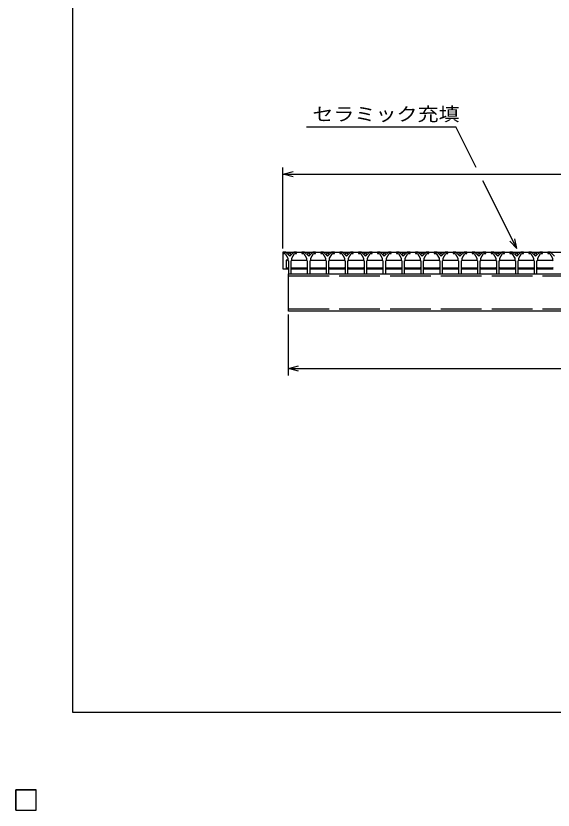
# Model space of a CAD drawing. Units: millimetres, scale not verified. Extents: x -1820 to 1724, y -1285 to 1059.
# Drawn here: x -1820 to -1028, y -1285 to -113 of the extents above; entities that cross this region are included whole.
import ezdxf
from ezdxf.enums import TextEntityAlignment as Align

# ---------------------------------------------------------------- set-up
doc = ezdxf.new("R2010")
doc.units = ezdxf.units.MM
doc.header["$LTSCALE"] = 10
doc.linetypes.add('DASHED', pattern=[7.5, 6, -1.5])
for name, color, linetype, lineweight in [('0_2', 150, 'Continuous', 25), ('16', 3, 'Continuous', 25), ('22', 2, 'Continuous', 25)]:
    doc.layers.add(name, color=color, linetype=linetype, lineweight=lineweight)
doc.styles.add('ベクトル', font='')
doc.styles.get('ベクトル').set_extended_font_data('ベクトル')

msp = doc.modelspace()

# ---------------------------------------------------------------- linework, layer by layer
at = {"layer": '0_2'}
for p, q in [((-1736, -1141), (-1736, 1059)), ((1724, -1141), (-1736, -1141))]:
    msp.add_line(p, q, dxfattribs=at)
at = {"layer": '16'}
for p, q in [((-1426, -461.5), (-1426, -463.5)), ((-1422, -461.5), (-1426, -461.5)), ((-1426, -461.5), (-430, -461.5)), ((-1426, -461.5), (-1426, -486.5)), ((-1426, -463.5), (-1423, -463.5)), ((-1423, -463.5), (-1419, -470.5)), ((-1416, -467.5), (-1422, -461.5)), ((-1410, -461.5), (-1416, -467.5)), ((-1413, -470.5), (-1409, -463.5)), ((-1406, -461.5), (-1410, -461.5)), ((-1409, -463.5), (-1406, -463.5)), ((-1406, -463.5), (-1406, -461.5)), ((-1398.1, -461.5), (-1398.1, -463.5)), ((-1394.1, -461.5), (-1398.1, -461.5)), ((-1398.1, -463.5), (-1395.1, -463.5)), ((-1395.1, -463.5), (-1391.1, -470.5)), ((-1388.1, -467.5), (-1394.1, -461.5)), ((-1382.1, -461.5), (-1388.1, -467.5)), ((-1385.1, -470.5), (-1381.1, -463.5)), ((-1378.1, -461.5), (-1382.1, -461.5)), ((-1381.1, -463.5), (-1378.1, -463.5)), ((-1378.1, -463.5), (-1378.1, -461.5)), ((-1370.2, -461.5), (-1370.2, -463.5)), ((-1366.2, -461.5), (-1370.2, -461.5)), ((-1370.2, -463.5), (-1367.2, -463.5)), ((-1367.2, -463.5), (-1363.2, -470.5)), ((-1360.2, -467.5), (-1366.2, -461.5)), ((-1354.2, -461.5), (-1360.2, -467.5)), ((-1357.2, -470.5), (-1353.2, -463.5)), ((-1350.2, -461.5), (-1354.2, -461.5)), ((-1353.2, -463.5), (-1350.2, -463.5)), ((-1350.2, -463.5), (-1350.2, -461.5)), ((-1342.3, -461.5), (-1342.3, -463.5)), ((-1338.3, -461.5), (-1342.3, -461.5)), ((-1342.3, -463.5), (-1339.3, -463.5)), ((-1339.3, -463.5), (-1335.3, -470.5)), ((-1332.3, -467.5), (-1338.3, -461.5)), ((-1326.3, -461.5), (-1332.3, -467.5)), ((-1329.3, -470.5), (-1325.3, -463.5)), ((-1322.3, -461.5), (-1326.3, -461.5)), ((-1325.3, -463.5), (-1322.3, -463.5)), ((-1322.3, -463.5), (-1322.3, -461.5)), ((-1314.4, -461.5), (-1314.4, -463.5)), ((-1310.4, -461.5), (-1314.4, -461.5)), ((-1314.4, -463.5), (-1311.4, -463.5)), ((-1311.4, -463.5), (-1307.4, -470.5)), ((-1304.4, -467.5), (-1310.4, -461.5)), ((-1298.4, -461.5), (-1304.4, -467.5)), ((-1301.4, -470.5), (-1297.4, -463.5)), ((-1294.4, -461.5), (-1298.4, -461.5)), ((-1297.4, -463.5), (-1294.4, -463.5)), ((-1294.4, -463.5), (-1294.4, -461.5)), ((-1286.5, -461.5), (-1286.5, -463.5)), ((-1282.5, -461.5), (-1286.5, -461.5)), ((-1286.5, -463.5), (-1283.5, -463.5)), ((-1283.5, -463.5), (-1279.5, -470.5)), ((-1276.5, -467.5), (-1282.5, -461.5)), ((-1270.5, -461.5), (-1276.5, -467.5)), ((-1273.5, -470.5), (-1269.5, -463.5)), ((-1266.5, -461.5), (-1270.5, -461.5)), ((-1269.5, -463.5), (-1266.5, -463.5)), ((-1266.5, -463.5), (-1266.5, -461.5)), ((-1258.6, -461.5), (-1258.6, -463.5)), ((-1254.6, -461.5), (-1258.6, -461.5)), ((-1258.6, -463.5), (-1255.6, -463.5)), ((-1255.6, -463.5), (-1251.6, -470.5)), ((-1248.6, -467.5), (-1254.6, -461.5)), ((-1242.6, -461.5), (-1248.6, -467.5)), ((-1245.6, -470.5), (-1241.6, -463.5)), ((-1238.6, -461.5), (-1242.6, -461.5)), ((-1241.6, -463.5), (-1238.6, -463.5)), ((-1238.6, -463.5), (-1238.6, -461.5)), ((-1230.7, -461.5), (-1230.7, -463.5)), ((-1226.7, -461.5), (-1230.7, -461.5)), ((-1230.7, -463.5), (-1227.7, -463.5)), ((-1227.7, -463.5), (-1223.7, -470.5)), ((-1220.7, -467.5), (-1226.7, -461.5)), ((-1214.7, -461.5), (-1220.7, -467.5)), ((-1217.7, -470.5), (-1213.7, -463.5)), ((-1210.7, -461.5), (-1214.7, -461.5)), ((-1213.7, -463.5), (-1210.7, -463.5)), ((-1210.7, -463.5), (-1210.7, -461.5)), ((-1202.8, -461.5), (-1202.8, -463.5)), ((-1198.8, -461.5), (-1202.8, -461.5)), ((-1202.8, -463.5), (-1199.8, -463.5)), ((-1199.8, -463.5), (-1195.8, -470.5)), ((-1192.8, -467.5), (-1198.8, -461.5)), ((-1186.8, -461.5), (-1192.8, -467.5)), ((-1189.8, -470.5), (-1185.8, -463.5)), ((-1182.8, -461.5), (-1186.8, -461.5)), ((-1185.8, -463.5), (-1182.8, -463.5)), ((-1182.8, -463.5), (-1182.8, -461.5)), ((-1174.9, -461.5), (-1174.9, -463.5)), ((-1170.9, -461.5), (-1174.9, -461.5)), ((-1174.9, -463.5), (-1171.9, -463.5)), ((-1171.9, -463.5), (-1167.9, -470.5)), ((-1164.9, -467.5), (-1170.9, -461.5)), ((-1158.9, -461.5), (-1164.9, -467.5)), ((-1161.9, -470.5), (-1157.9, -463.5)), ((-1154.9, -461.5), (-1158.9, -461.5)), ((-1157.9, -463.5), (-1154.9, -463.5)), ((-1154.9, -463.5), (-1154.9, -461.5)), ((-1147, -461.5), (-1147, -463.5)), ((-1143, -461.5), (-1147, -461.5)), ((-1147, -463.5), (-1144, -463.5)), ((-1144, -463.5), (-1140, -470.5)), ((-1137, -467.5), (-1143, -461.5)), ((-1131, -461.5), (-1137, -467.5)), ((-1134, -470.5), (-1130, -463.5)), ((-1127, -461.5), (-1131, -461.5)), ((-1130, -463.5), (-1127, -463.5)), ((-1127, -463.5), (-1127, -461.5)), ((-1119.1, -461.5), (-1119.1, -463.5)), ((-1115.1, -461.5), (-1119.1, -461.5)), ((-1119.1, -463.5), (-1116.1, -463.5)), ((-1116.1, -463.5), (-1112.1, -470.5)), ((-1109.1, -467.5), (-1115.1, -461.5)), ((-1103.1, -461.5), (-1109.1, -467.5)), ((-1106.1, -470.5), (-1102.1, -463.5)), ((-1099.1, -461.5), (-1103.1, -461.5)), ((-1102.1, -463.5), (-1099.1, -463.5)), ((-1099.1, -463.5), (-1099.1, -461.5)), ((-1091.2, -461.5), (-1091.2, -463.5)), ((-1087.2, -461.5), (-1091.2, -461.5)), ((-1091.2, -463.5), (-1088.2, -463.5)), ((-1088.2, -463.5), (-1084.2, -470.5)), ((-1081.2, -467.5), (-1087.2, -461.5)), ((-1075.2, -461.5), (-1081.2, -467.5)), ((-1078.2, -470.5), (-1074.2, -463.5)), ((-1071.2, -461.5), (-1075.2, -461.5)), ((-1074.2, -463.5), (-1071.2, -463.5)), ((-1071.2, -463.5), (-1071.2, -461.5)), ((-1063.3, -461.5), (-1063.3, -463.5)), ((-1059.3, -461.5), (-1063.3, -461.5)), ((-1063.3, -463.5), (-1060.3, -463.5)), ((-1060.3, -463.5), (-1056.3, -470.5)), ((-1053.3, -467.5), (-1059.3, -461.5)), ((-1047.3, -461.5), (-1053.3, -467.5)), ((-1050.3, -470.5), (-1046.3, -463.5)), ((-1043.3, -461.5), (-1047.3, -461.5)), ((-1046.3, -463.5), (-1043.3, -463.5)), ((-1043.3, -463.5), (-1043.3, -461.5)), ((-1035.4, -461.5), (-1035.4, -463.5)), ((-1031.4, -461.5), (-1035.4, -461.5)), ((-1035.4, -463.5), (-1032.4, -463.5)), ((-1032.4, -463.5), (-1028.4, -470.5)), ((-1025.4, -467.5), (-1031.4, -461.5)), ((-1419.25, -473.5), (-1421.25, -473.5)), ((-1421.25, -473.5), (-1421.25, -485.5)), ((-1418.25, -474.5), (-1419.25, -473.5)), ((-1419, -470.5), (-1419, -473.5)), ((-1419, -473.5), (-1418, -474.5)), ((-1418, -474.5), (-1418, -493.5)), ((-1414, -474.5), (-1413, -473.5)), ((-1414, -493.5), (-1414, -474.5)), ((-1413.75, -474.5), (-1412.75, -473.5)), ((-1413, -473.5), (-1413, -470.5)), ((-1412.75, -473.5), (-1391.35, -473.5)), ((-1391.35, -473.5), (-1390.35, -474.5)), ((-1391.1, -470.5), (-1391.1, -473.5)), ((-1391.1, -473.5), (-1390.1, -474.5)), ((-1390.1, -474.5), (-1390.1, -493.5)), ((-1386.1, -474.5), (-1385.1, -473.5)), ((-1386.1, -493.5), (-1386.1, -474.5)), ((-1385.85, -474.5), (-1384.85, -473.5)), ((-1385.1, -473.5), (-1385.1, -470.5)), ((-1384.85, -473.5), (-1363.45, -473.5)), ((-1363.45, -473.5), (-1362.45, -474.5)), ((-1363.2, -470.5), (-1363.2, -473.5)), ((-1363.2, -473.5), (-1362.2, -474.5)), ((-1362.2, -474.5), (-1362.2, -493.5)), ((-1358.2, -474.5), (-1357.2, -473.5)), ((-1358.2, -493.5), (-1358.2, -474.5)), ((-1357.95, -474.5), (-1356.95, -473.5)), ((-1357.2, -473.5), (-1357.2, -470.5)), ((-1356.95, -473.5), (-1335.55, -473.5)), ((-1335.55, -473.5), (-1334.55, -474.5)), ((-1335.3, -470.5), (-1335.3, -473.5)), ((-1335.3, -473.5), (-1334.3, -474.5)), ((-1334.3, -474.5), (-1334.3, -493.5)), ((-1330.3, -474.5), (-1329.3, -473.5)), ((-1330.3, -493.5), (-1330.3, -474.5)), ((-1330.05, -474.5), (-1329.05, -473.5)), ((-1329.3, -473.5), (-1329.3, -470.5)), ((-1329.05, -473.5), (-1307.65, -473.5)), ((-1307.65, -473.5), (-1306.65, -474.5)), ((-1307.4, -470.5), (-1307.4, -473.5)), ((-1307.4, -473.5), (-1306.4, -474.5)), ((-1306.4, -474.5), (-1306.4, -493.5)), ((-1302.4, -474.5), (-1301.4, -473.5)), ((-1302.4, -493.5), (-1302.4, -474.5)), ((-1302.15, -474.5), (-1301.15, -473.5)), ((-1301.4, -473.5), (-1301.4, -470.5)), ((-1301.15, -473.5), (-1279.75, -473.5)), ((-1279.75, -473.5), (-1278.75, -474.5)), ((-1279.5, -470.5), (-1279.5, -473.5)), ((-1279.5, -473.5), (-1278.5, -474.5)), ((-1278.5, -474.5), (-1278.5, -493.5)), ((-1274.5, -474.5), (-1273.5, -473.5)), ((-1274.5, -493.5), (-1274.5, -474.5)), ((-1274.25, -474.5), (-1273.25, -473.5)), ((-1273.5, -473.5), (-1273.5, -470.5)), ((-1273.25, -473.5), (-1251.85, -473.5)), ((-1251.85, -473.5), (-1250.85, -474.5)), ((-1251.6, -470.5), (-1251.6, -473.5)), ((-1251.6, -473.5), (-1250.6, -474.5)), ((-1250.6, -474.5), (-1250.6, -493.5)), ((-1246.6, -474.5), (-1245.6, -473.5)), ((-1246.6, -493.5), (-1246.6, -474.5)), ((-1246.35, -474.5), (-1245.35, -473.5)), ((-1245.6, -473.5), (-1245.6, -470.5)), ((-1245.35, -473.5), (-1223.95, -473.5)), ((-1223.95, -473.5), (-1222.95, -474.5)), ((-1223.7, -470.5), (-1223.7, -473.5)), ((-1223.7, -473.5), (-1222.7, -474.5)), ((-1222.7, -474.5), (-1222.7, -493.5)), ((-1218.7, -474.5), (-1217.7, -473.5)), ((-1218.7, -493.5), (-1218.7, -474.5)), ((-1218.45, -474.5), (-1217.45, -473.5)), ((-1217.7, -473.5), (-1217.7, -470.5)), ((-1217.45, -473.5), (-1196.05, -473.5)), ((-1196.05, -473.5), (-1195.05, -474.5)), ((-1195.8, -470.5), (-1195.8, -473.5)), ((-1195.8, -473.5), (-1194.8, -474.5)), ((-1194.8, -474.5), (-1194.8, -493.5)), ((-1190.8, -474.5), (-1189.8, -473.5)), ((-1190.8, -493.5), (-1190.8, -474.5)), ((-1190.55, -474.5), (-1189.55, -473.5)), ((-1189.8, -473.5), (-1189.8, -470.5)), ((-1189.55, -473.5), (-1168.15, -473.5)), ((-1168.15, -473.5), (-1167.15, -474.5)), ((-1167.9, -470.5), (-1167.9, -473.5)), ((-1167.9, -473.5), (-1166.9, -474.5)), ((-1166.9, -474.5), (-1166.9, -493.5)), ((-1162.9, -474.5), (-1161.9, -473.5)), ((-1162.9, -493.5), (-1162.9, -474.5)), ((-1162.65, -474.5), (-1161.65, -473.5)), ((-1161.9, -473.5), (-1161.9, -470.5)), ((-1161.65, -473.5), (-1140.25, -473.5)), ((-1140.25, -473.5), (-1139.25, -474.5)), ((-1140, -470.5), (-1140, -473.5)), ((-1140, -473.5), (-1139, -474.5)), ((-1139, -474.5), (-1139, -493.5)), ((-1135, -474.5), (-1134, -473.5)), ((-1135, -493.5), (-1135, -474.5)), ((-1134.75, -474.5), (-1133.75, -473.5)), ((-1134, -473.5), (-1134, -470.5)), ((-1133.75, -473.5), (-1112.35, -473.5)), ((-1112.35, -473.5), (-1111.35, -474.5)), ((-1112.1, -470.5), (-1112.1, -473.5)), ((-1112.1, -473.5), (-1111.1, -474.5)), ((-1111.1, -474.5), (-1111.1, -493.5)), ((-1107.1, -474.5), (-1106.1, -473.5)), ((-1107.1, -493.5), (-1107.1, -474.5)), ((-1106.85, -474.5), (-1105.85, -473.5)), ((-1106.1, -473.5), (-1106.1, -470.5)), ((-1105.85, -473.5), (-1084.45, -473.5)), ((-1084.45, -473.5), (-1083.45, -474.5)), ((-1084.2, -470.5), (-1084.2, -473.5)), ((-1084.2, -473.5), (-1083.2, -474.5)), ((-1083.2, -474.5), (-1083.2, -493.5)), ((-1079.2, -474.5), (-1078.2, -473.5)), ((-1079.2, -493.5), (-1079.2, -474.5)), ((-1078.95, -474.5), (-1077.95, -473.5)), ((-1078.2, -473.5), (-1078.2, -470.5)), ((-1077.95, -473.5), (-1056.55, -473.5)), ((-1056.55, -473.5), (-1055.55, -474.5)), ((-1056.3, -470.5), (-1056.3, -473.5)), ((-1056.3, -473.5), (-1055.3, -474.5)), ((-1055.3, -474.5), (-1055.3, -493.5)), ((-1051.3, -474.5), (-1050.3, -473.5)), ((-1051.3, -493.5), (-1051.3, -474.5)), ((-1051.05, -474.5), (-1050.05, -473.5)), ((-1050.3, -473.5), (-1050.3, -470.5)), ((-1050.05, -473.5), (-1028.65, -473.5)), ((-1028.65, -473.5), (-1027.65, -474.5)), ((-1028.4, -470.5), (-1028.4, -473.5)), ((-1028.4, -473.5), (-1027.4, -474.5)), ((-1426, -486.5), (-1418.25, -486.5)), ((-1421.25, -485.5), (-1419.25, -485.5)), ((-1419.25, -485.5), (-1418.25, -484.5)), ((-1412.75, -485.5), (-1413.75, -484.5)), ((-1413.75, -486.5), (-1390.35, -486.5)), ((-1391.35, -485.5), (-1412.75, -485.5)), ((-1390.35, -484.5), (-1391.35, -485.5)), ((-1384.85, -485.5), (-1385.85, -484.5)), ((-1385.85, -486.5), (-1362.45, -486.5)), ((-1363.45, -485.5), (-1384.85, -485.5)), ((-1362.45, -484.5), (-1363.45, -485.5)), ((-1356.95, -485.5), (-1357.95, -484.5)), ((-1357.95, -486.5), (-1334.55, -486.5)), ((-1335.55, -485.5), (-1356.95, -485.5)), ((-1334.55, -484.5), (-1335.55, -485.5)), ((-1329.05, -485.5), (-1330.05, -484.5)), ((-1330.05, -486.5), (-1306.65, -486.5)), ((-1307.65, -485.5), (-1329.05, -485.5)), ((-1306.65, -484.5), (-1307.65, -485.5)), ((-1301.15, -485.5), (-1302.15, -484.5)), ((-1302.15, -486.5), (-1278.75, -486.5)), ((-1279.75, -485.5), (-1301.15, -485.5)), ((-1278.75, -484.5), (-1279.75, -485.5)), ((-1273.25, -485.5), (-1274.25, -484.5)), ((-1274.25, -486.5), (-1250.85, -486.5)), ((-1251.85, -485.5), (-1273.25, -485.5)), ((-1250.85, -484.5), (-1251.85, -485.5)), ((-1245.35, -485.5), (-1246.35, -484.5)), ((-1246.35, -486.5), (-1222.95, -486.5)), ((-1223.95, -485.5), (-1245.35, -485.5)), ((-1222.95, -484.5), (-1223.95, -485.5)), ((-1217.45, -485.5), (-1218.45, -484.5)), ((-1218.45, -486.5), (-1195.05, -486.5)), ((-1196.05, -485.5), (-1217.45, -485.5)), ((-1195.05, -484.5), (-1196.05, -485.5)), ((-1189.55, -485.5), (-1190.55, -484.5)), ((-1190.55, -486.5), (-1167.15, -486.5)), ((-1168.15, -485.5), (-1189.55, -485.5)), ((-1167.15, -484.5), (-1168.15, -485.5)), ((-1161.65, -485.5), (-1162.65, -484.5)), ((-1162.65, -486.5), (-1139.25, -486.5)), ((-1140.25, -485.5), (-1161.65, -485.5)), ((-1139.25, -484.5), (-1140.25, -485.5)), ((-1133.75, -485.5), (-1134.75, -484.5)), ((-1134.75, -486.5), (-1111.35, -486.5)), ((-1112.35, -485.5), (-1133.75, -485.5)), ((-1111.35, -484.5), (-1112.35, -485.5)), ((-1105.85, -485.5), (-1106.85, -484.5)), ((-1106.85, -486.5), (-1083.45, -486.5)), ((-1084.45, -485.5), (-1105.85, -485.5)), ((-1083.45, -484.5), (-1084.45, -485.5)), ((-1077.95, -485.5), (-1078.95, -484.5)), ((-1078.95, -486.5), (-1055.55, -486.5)), ((-1056.55, -485.5), (-1077.95, -485.5)), ((-1055.55, -484.5), (-1056.55, -485.5)), ((-1050.05, -485.5), (-1051.05, -484.5)), ((-1051.05, -486.5), (-1027.65, -486.5)), ((-1028.65, -485.5), (-1050.05, -485.5)), ((-1027.65, -484.5), (-1028.65, -485.5)), ((-1418, -493.5), (-1414, -493.5)), ((-1418, -493.5), (-438, -493.5)), ((-1418, -548.5), (-1418, -493.5)), ((-1390.1, -493.5), (-1386.1, -493.5)), ((-1362.2, -493.5), (-1358.2, -493.5)), ((-1334.3, -493.5), (-1330.3, -493.5)), ((-1306.4, -493.5), (-1302.4, -493.5)), ((-1278.5, -493.5), (-1274.5, -493.5)), ((-1250.6, -493.5), (-1246.6, -493.5)), ((-1222.7, -493.5), (-1218.7, -493.5)), ((-1194.8, -493.5), (-1190.8, -493.5)), ((-1166.9, -493.5), (-1162.9, -493.5)), ((-1139, -493.5), (-1135, -493.5)), ((-1111.1, -493.5), (-1107.1, -493.5)), ((-1083.2, -493.5), (-1079.2, -493.5)), ((-1055.3, -493.5), (-1051.3, -493.5)), ((-438, -548.5), (-1418, -548.5)), ((-1820, -1255), (-1790, -1255)), ((-1820, -1285), (-1820, -1255)), ((-1820, -1255), (-1790, -1255)), ((-1820, -1285), (-1820, -1255)), ((-1820, -1255), (-1790, -1255)), ((-1820, -1285), (-1820, -1255)), ((-1820, -1255), (-1790, -1255)), ((-1820, -1285), (-1820, -1255)), ((-1820, -1255), (-1790, -1255)), ((-1820, -1285), (-1820, -1255)), ((-1790, -1285), (-1790, -1255)), ((-1790, -1285), (-1790, -1255)), ((-1790, -1285), (-1790, -1255)), ((-1790, -1285), (-1790, -1255)), ((-1790, -1285), (-1790, -1255)), ((-1820, -1285), (-1790, -1285)), ((-1820, -1285), (-1790, -1285)), ((-1820, -1285), (-1790, -1285)), ((-1820, -1285), (-1790, -1285)), ((-1820, -1285), (-1790, -1285))]:
    msp.add_line(p, q, dxfattribs=at)
at = {"layer": '16', "linetype": 'DASHED'}
for p, q in [((-1418, -496.7), (-438, -496.7)), ((-1418, -545.3), (-438, -545.3))]:
    msp.add_line(p, q, dxfattribs=at)
at = {"layer": '16'}
for centre in [(-1416, -465), (-1388.1, -465), (-1360.2, -465), (-1332.3, -465), (-1304.4, -465), (-1276.5, -465), (-1248.6, -465), (-1220.7, -465), (-1192.8, -465), (-1164.9, -465), (-1137, -465), (-1109.1, -465), (-1081.2, -465), (-1053.3, -465)]:
    msp.add_circle(centre, 1.8, dxfattribs=at)
at = {"layer": '22', "color": 4}
for p, q in [((-1391.2, -276.5), (-1171.2, -276.5)), ((-1141.2, -336.5), (-1171.2, -276.5)), ((-1426, -456.5), (-1426, -336.5)), ((-1426, -346.5), (-1411, -342.5)), ((-1411, -350.5), (-1426, -346.5)), ((-1426, -346.5), (-430, -346.5)), ((-1081.2, -456.5), (-1131.2, -356.5)), ((-1081.2, -456.5), (-1084.2, -441.9)), ((-1081.2, -456.5), (-1091.2, -445.5)), ((-1418, -643.5), (-1418, -553.5)), ((-1418, -633.5), (-1403, -629.5)), ((-1403, -637.5), (-1418, -633.5)), ((-1418, -633.5), (-438, -633.5)), ((-1790, -1255), (-1820, -1255)), ((-1820, -1255), (-1820, -1285)), ((-1790, -1255), (-1820, -1255)), ((-1820, -1255), (-1820, -1285)), ((-1790, -1255), (-1820, -1255)), ((-1820, -1255), (-1820, -1285)), ((-1790, -1285), (-1790, -1255)), ((-1790, -1285), (-1790, -1255)), ((-1790, -1285), (-1790, -1255)), ((-1820, -1285), (-1790, -1285)), ((-1820, -1285), (-1790, -1285)), ((-1820, -1285), (-1790, -1285))]:
    msp.add_line(p, q, dxfattribs=at)
at = {"layer": '22'}
for p, q in [((-1790, -1255), (-1820, -1255)), ((-1820, -1255), (-1820, -1285)), ((-1790, -1255), (-1820, -1255)), ((-1820, -1255), (-1820, -1285)), ((-1790, -1255), (-1820, -1255)), ((-1820, -1255), (-1820, -1285)), ((-1790, -1285), (-1790, -1255)), ((-1790, -1285), (-1790, -1255)), ((-1790, -1285), (-1790, -1255)), ((-1820, -1285), (-1790, -1285)), ((-1820, -1285), (-1790, -1285)), ((-1820, -1285), (-1790, -1285))]:
    msp.add_line(p, q, dxfattribs=at)

# ---------------------------------------------------------------- texts
at = {"layer": '22', "style": 'ベクトル', "width": 1.15}
msp.add_text('セラミック充填', height=19.79, dxfattribs=at).set_placement((-1382.7, -258), align=Align.MIDDLE_LEFT)

doc.saveas('drawing.dxf')
